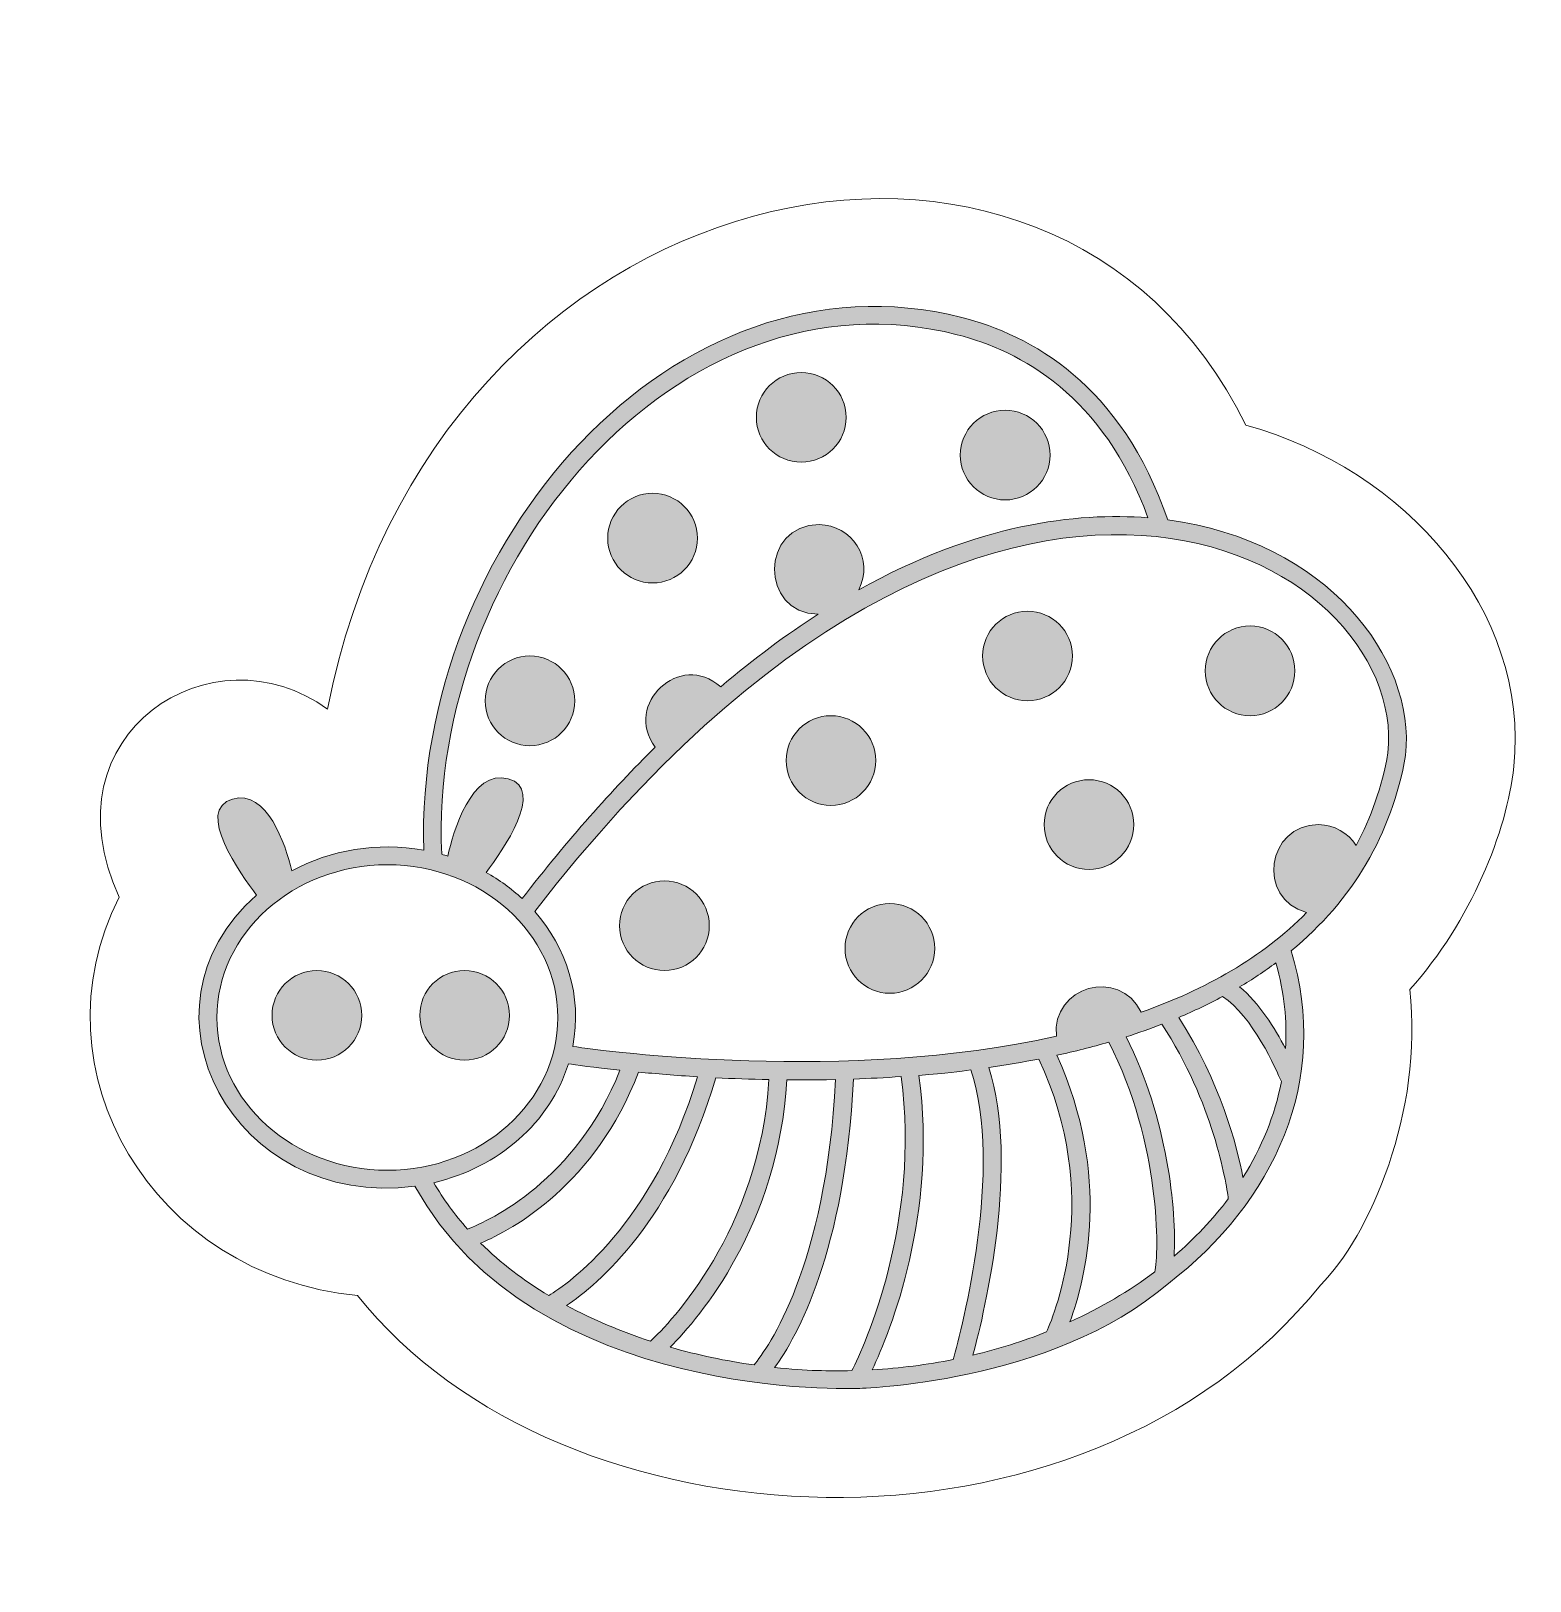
# Model space of a CAD drawing. Header units: inches. Extents: x 16.8 to 30.5, y -15.4 to -9.4.
# Drawn here: x 26.861 to 28.612, y -13.365 to -11.555 of the extents above; entities that cross this region are included whole.
import ezdxf

# ---------------------------------------------------------------- set-up
doc = ezdxf.new("R2010")
doc.units = ezdxf.units.IN
doc.header["$MEASUREMENT"] = 0
doc.layers.add('_U+0421_U+043B_U+043E_U+0439 1', color=7, linetype='Continuous')

msp = doc.modelspace()

# ---------------------------------------------------------------- hatches: boundary and pattern name
at = {"layer": '_U+0421_U+043B_U+043E_U+0439 1', "true_color": 0xffffff}
h = msp.add_hatch(color=7, dxfattribs=at)
h.dxf.hatch_style = 2
edge = h.paths.add_edge_path()
edge.add_spline(control_points=[(28.1885, -12.1263), (28.1346, -11.9679), (28.0282, -11.9102), (27.9479, -11.8898), (27.6103, -11.8043), (27.309, -12.1571), (27.3197, -12.512), (27.2648, -12.5022), (27.211, -12.5117), (27.1657, -12.536), (27.158, -12.5047), (27.137, -12.4411), (27.0966, -12.4522), (27.0517, -12.4645), (27.1063, -12.5406), (27.1246, -12.5643), (26.9722, -12.6978), (27.0977, -12.9324), (27.3094, -12.9042), (27.4489, -13.1574), (27.8275, -13.1403), (27.826, -13.1405), (27.8275, -13.1403), (28.0514, -13.1364), (28.1895, -13.0178), (28.3127, -12.9231), (28.3793, -12.7798), (28.3325, -12.6296), (28.4047, -12.5701), (28.4499, -12.4936), (28.4663, -12.4013), (28.4782, -12.2869), (28.3735, -12.1507), (28.1885, -12.1263)], knot_values=[0, 0, 0, 0, 0.013889, 0.013889, 0.013889, 0.027778, 0.027778, 0.027778, 0.041667, 0.041667, 0.041667, 0.055556, 0.055556, 0.055556, 0.069444, 0.069444, 0.069444, 0.083333, 0.083333, 0.083333, 0.097222, 0.097222, 0.097222, 0.111111, 0.111111, 0.111111, 0.125, 0.125, 0.125, 0.138889, 0.138889, 0.138889, 0.152778, 0.152778, 0.152778, 0.152778], degree=3, periodic=0)
edge.add_line((28.1885, -12.1263), (28.1885, -12.1263))
edge = h.paths.add_edge_path()
edge.add_spline(control_points=[(27.9428, -11.91), (28.0165, -11.9287), (28.1137, -11.9813), (28.1654, -12.1238), (28.0821, -12.1172), (27.9659, -12.1308), (27.8278, -12.2078), (27.846, -12.1722), (27.8196, -12.1318), (27.7813, -12.1318), (27.7129, -12.1318), (27.7115, -12.235), (27.7802, -12.2365), (27.7436, -12.26), (27.7056, -12.288), (27.6665, -12.3212), (27.6194, -12.2788), (27.5522, -12.3415), (27.5901, -12.3915), (27.5398, -12.4413), (27.4879, -12.4998), (27.4346, -12.5685), (27.4221, -12.5568), (27.4079, -12.5466), (27.3925, -12.538), (27.4125, -12.5118), (27.4618, -12.4405), (27.4185, -12.4286), (27.3751, -12.4167), (27.3541, -12.4911), (27.3478, -12.5189), (27.3455, -12.5181), (27.3431, -12.5173), (27.3407, -12.5167), (27.3248, -12.1824), (27.613, -11.8264), (27.9428, -11.91)], knot_values=[0, 0, 0, 0, 0.013889, 0.013889, 0.013889, 0.027778, 0.027778, 0.027778, 0.041667, 0.041667, 0.041667, 0.055556, 0.055556, 0.055556, 0.069444, 0.069444, 0.069444, 0.083333, 0.083333, 0.083333, 0.097222, 0.097222, 0.097222, 0.111111, 0.111111, 0.111111, 0.125, 0.125, 0.125, 0.138889, 0.138889, 0.138889, 0.152778, 0.152778, 0.152778, 0.166667, 0.166667, 0.166667, 0.166667], degree=3, periodic=0)
edge.add_line((27.9428, -11.91), (27.9428, -11.91))
edge = h.paths.add_edge_path()
edge.add_spline(control_points=[(27.0782, -12.7074), (27.0782, -12.609), (27.1675, -12.529), (27.2773, -12.529), (27.387, -12.529), (27.4763, -12.609), (27.4763, -12.7074), (27.4763, -12.8057), (27.387, -12.8857), (27.2773, -12.8857), (27.1675, -12.8857), (27.0782, -12.8057), (27.0782, -12.7074)], knot_values=[0, 0, 0, 0, 0.013889, 0.013889, 0.013889, 0.027778, 0.027778, 0.027778, 0.041667, 0.041667, 0.041667, 0.055556, 0.055556, 0.055556, 0.055556], degree=3, periodic=0)
edge.add_line((27.0782, -12.7074), (27.0782, -12.7074))
edge = h.paths.add_edge_path()
edge.add_spline(control_points=[(27.4887, -12.7614), (27.4966, -12.7626), (27.5176, -12.7656), (27.5489, -12.7689), (27.4975, -12.8976), (27.3972, -12.9442), (27.3709, -12.9544), (27.3559, -12.9377), (27.3427, -12.9196), (27.3314, -12.9002), (27.4073, -12.8827), (27.4675, -12.8295), (27.4887, -12.7614)], knot_values=[0, 0, 0, 0, 0.013889, 0.013889, 0.013889, 0.027778, 0.027778, 0.027778, 0.041667, 0.041667, 0.041667, 0.055556, 0.055556, 0.055556, 0.055556], degree=3, periodic=0)
edge.add_line((27.4887, -12.7614), (27.4887, -12.7614))
edge = h.paths.add_edge_path()
edge.add_spline(control_points=[(27.6074, -13.0923), (27.6427, -13.057), (27.7337, -12.9498), (27.7438, -12.7802), (27.7568, -12.7803), (27.7696, -12.7805), (27.8007, -12.7798), (27.7896, -12.9988), (27.7212, -13.0938), (27.7054, -13.113), (27.6727, -13.1085), (27.6398, -13.1015), (27.6074, -13.0923)], knot_values=[0, 0, 0, 0, 0.013889, 0.013889, 0.013889, 0.027778, 0.027778, 0.027778, 0.041667, 0.041667, 0.041667, 0.055556, 0.055556, 0.055556, 0.055556], degree=3, periodic=0)
edge.add_line((27.6074, -13.0923), (27.6074, -13.0923))
edge = h.paths.add_edge_path()
edge.add_spline(control_points=[(27.5846, -13.0853), (27.5505, -13.0742), (27.5175, -13.0603), (27.4865, -13.0436), (27.5231, -13.0191), (27.6116, -12.9447), (27.6609, -12.7777), (27.6805, -12.7787), (27.7012, -12.7794), (27.7229, -12.7798), (27.712, -12.9565), (27.6067, -13.0645), (27.5846, -13.0853)], knot_values=[0, 0, 0, 0, 0.013889, 0.013889, 0.013889, 0.027778, 0.027778, 0.027778, 0.041667, 0.041667, 0.041667, 0.055556, 0.055556, 0.055556, 0.055556], degree=3, periodic=0)
edge.add_line((27.5846, -13.0853), (27.5846, -13.0853))
edge = h.paths.add_edge_path()
edge.add_spline(control_points=[(27.4657, -13.032), (27.4365, -13.0144), (27.4097, -12.994), (27.3862, -12.9708), (27.4241, -12.9548), (27.5204, -12.9025), (27.5705, -12.7711), (27.5907, -12.773), (27.614, -12.7749), (27.6395, -12.7765), (27.5868, -12.9503), (27.4885, -13.0183), (27.4657, -13.032)], knot_values=[0, 0, 0, 0, 0.013889, 0.013889, 0.013889, 0.027778, 0.027778, 0.027778, 0.041667, 0.041667, 0.041667, 0.055556, 0.055556, 0.055556, 0.055556], degree=3, periodic=0)
edge.add_line((27.4657, -13.032), (27.4657, -13.032))
edge = h.paths.add_edge_path()
edge.add_spline(control_points=[(27.7295, -13.116), (27.7553, -13.0805), (27.8117, -12.9807), (27.8216, -12.7792), (27.8399, -12.7786), (27.8584, -12.7776), (27.8772, -12.7763), (27.9003, -12.9467), (27.8341, -13.0909), (27.8197, -13.1197), (27.7932, -13.1203), (27.767, -13.12), (27.7295, -13.116)], knot_values=[0, 0, 0, 0, 0.013889, 0.013889, 0.013889, 0.027778, 0.027778, 0.027778, 0.041667, 0.041667, 0.041667, 0.055556, 0.055556, 0.055556, 0.055556], degree=3, periodic=0)
edge.add_line((27.7295, -13.116), (27.7295, -13.116))
edge = h.paths.add_edge_path()
edge.add_spline(control_points=[(28.1196, -12.7361), (28.1808, -12.8545), (28.1783, -12.9838), (28.1734, -13.0043), (28.1436, -13.0267), (28.1104, -13.0464), (28.0742, -13.0629), (28.0928, -13.0128), (28.123, -12.8923), (28.0591, -12.7514), (28.08, -12.7469), (28.1002, -12.7418), (28.1196, -12.7361)], knot_values=[0, 0, 0, 0, 0.013889, 0.013889, 0.013889, 0.027778, 0.027778, 0.027778, 0.041667, 0.041667, 0.041667, 0.055556, 0.055556, 0.055556, 0.055556], degree=3, periodic=0)
edge.add_line((28.1196, -12.7361), (28.1196, -12.7361))
edge = h.paths.add_edge_path()
edge.add_spline(control_points=[(28.0381, -12.7558), (28.1125, -12.9153), (28.0575, -13.0513), (28.0469, -13.0745), (28.0196, -13.0854), (27.9909, -13.0945), (27.9611, -13.1016), (27.9756, -13.0476), (28.0153, -12.879), (27.9797, -12.7657), (27.9998, -12.7628), (28.0193, -12.7595), (28.0381, -12.7558)], knot_values=[0, 0, 0, 0, 0.013889, 0.013889, 0.013889, 0.027778, 0.027778, 0.027778, 0.041667, 0.041667, 0.041667, 0.055556, 0.055556, 0.055556, 0.055556], degree=3, periodic=0)
edge.add_line((28.0381, -12.7558), (28.0381, -12.7558))
edge = h.paths.add_edge_path()
edge.add_spline(control_points=[(27.9587, -12.7686), (27.9969, -12.8836), (27.9481, -13.0709), (27.9381, -13.1067), (27.9075, -13.1128), (27.8758, -13.1169), (27.8434, -13.1188), (27.865, -13.073), (27.9197, -12.9372), (27.898, -12.7749), (27.931, -12.7722), (27.9455, -12.7703), (27.9587, -12.7686)], knot_values=[0, 0, 0, 0, 0.013889, 0.013889, 0.013889, 0.027778, 0.027778, 0.027778, 0.041667, 0.041667, 0.041667, 0.055556, 0.055556, 0.055556, 0.055556], degree=3, periodic=0)
edge.add_line((27.9587, -12.7686), (27.9587, -12.7686))
edge = h.paths.add_edge_path()
edge.add_spline(control_points=[(28.1959, -12.986), (28.1992, -12.9326), (28.188, -12.8249), (28.1399, -12.7299), (28.1543, -12.7253), (28.1682, -12.7204), (28.1816, -12.7152), (28.2418, -12.8068), (28.2567, -12.8992), (28.2592, -12.9189), (28.2412, -12.943), (28.22, -12.9654), (28.1959, -12.986)], knot_values=[0, 0, 0, 0, 0.013889, 0.013889, 0.013889, 0.027778, 0.027778, 0.027778, 0.041667, 0.041667, 0.041667, 0.055556, 0.055556, 0.055556, 0.055556], degree=3, periodic=0)
edge.add_line((28.1959, -12.986), (28.1959, -12.986))
edge = h.paths.add_edge_path()
edge.add_spline(control_points=[(28.2525, -12.6829), (28.2874, -12.7049), (28.3155, -12.7686), (28.3212, -12.7822), (28.3136, -12.8217), (28.2983, -12.8593), (28.2764, -12.8942), (28.2691, -12.856), (28.2498, -12.7824), (28.2013, -12.7073), (28.2192, -12.6997), (28.2363, -12.6916), (28.2525, -12.6829)], knot_values=[0, 0, 0, 0, 0.013889, 0.013889, 0.013889, 0.027778, 0.027778, 0.027778, 0.041667, 0.041667, 0.041667, 0.055556, 0.055556, 0.055556, 0.055556], degree=3, periodic=0)
edge.add_line((28.2525, -12.6829), (28.2525, -12.6829))
edge = h.paths.add_edge_path()
edge.add_spline(control_points=[(28.326, -12.7436), (28.3138, -12.7201), (28.2951, -12.69), (28.2724, -12.6716), (28.2874, -12.6628), (28.3015, -12.6533), (28.3149, -12.6434), (28.325, -12.679), (28.3279, -12.7116), (28.326, -12.7436)], knot_values=[0, 0, 0, 0, 0.013889, 0.013889, 0.013889, 0.027778, 0.027778, 0.027778, 0.041667, 0.041667, 0.041667, 0.041667], degree=3, periodic=0)
edge.add_line((28.326, -12.7436), (28.326, -12.7436))
edge = h.paths.add_edge_path()
edge.add_spline(control_points=[(28.4457, -12.3984), (28.4385, -12.4386), (28.4258, -12.4743), (28.4086, -12.5063), (28.3993, -12.4918), (28.3831, -12.4821), (28.3646, -12.4821), (28.3041, -12.4821), (28.2919, -12.5685), (28.3507, -12.5847), (28.2992, -12.6374), (28.2319, -12.6748), (28.1575, -12.7012), (28.132, -12.6485), (28.0525, -12.671), (28.0585, -12.7293), (27.8126, -12.7839), (27.5351, -12.7471), (27.4938, -12.7411), (27.5051, -12.6815), (27.4864, -12.6258), (27.4493, -12.5836), (27.9862, -11.8892), (28.4696, -12.1683), (28.4457, -12.3984)], knot_values=[0, 0, 0, 0, 0.013889, 0.013889, 0.013889, 0.027778, 0.027778, 0.027778, 0.041667, 0.041667, 0.041667, 0.055556, 0.055556, 0.055556, 0.069444, 0.069444, 0.069444, 0.083333, 0.083333, 0.083333, 0.097222, 0.097222, 0.097222, 0.111111, 0.111111, 0.111111, 0.111111], degree=3, periodic=0)
edge.add_line((28.4457, -12.3984), (28.4457, -12.3984))
edge = h.paths.add_edge_path()
edge.add_spline(control_points=[(28.0772, -12.2851), (28.0772, -12.3141), (28.0537, -12.3375), (28.0248, -12.3375), (27.9959, -12.3375), (27.9724, -12.3141), (27.9724, -12.2851), (27.9724, -12.2562), (27.9959, -12.2328), (28.0248, -12.2328), (28.0537, -12.2328), (28.0772, -12.2562), (28.0772, -12.2851)], knot_values=[0, 0, 0, 0, 0.013889, 0.013889, 0.013889, 0.027778, 0.027778, 0.027778, 0.041667, 0.041667, 0.041667, 0.055556, 0.055556, 0.055556, 0.055556], degree=3, periodic=0)
edge.add_line((28.0772, -12.2851), (28.0772, -12.2851))
edge = h.paths.add_edge_path()
edge.add_spline(control_points=[(27.8476, -12.4072), (27.8476, -12.4362), (27.8242, -12.4596), (27.7952, -12.4596), (27.7663, -12.4596), (27.7429, -12.4362), (27.7429, -12.4072), (27.7429, -12.3783), (27.7663, -12.3549), (27.7952, -12.3549), (27.8242, -12.3549), (27.8476, -12.3783), (27.8476, -12.4072)], knot_values=[0, 0, 0, 0, 0.013889, 0.013889, 0.013889, 0.027778, 0.027778, 0.027778, 0.041667, 0.041667, 0.041667, 0.055556, 0.055556, 0.055556, 0.055556], degree=3, periodic=0)
edge.add_line((27.8476, -12.4072), (27.8476, -12.4072))
edge = h.paths.add_edge_path()
edge.add_spline(control_points=[(27.6009, -12.5477), (27.6298, -12.5477), (27.6532, -12.5712), (27.6532, -12.6001), (27.6532, -12.629), (27.6298, -12.6525), (27.6009, -12.6525), (27.5719, -12.6525), (27.5485, -12.629), (27.5485, -12.6001), (27.5485, -12.5712), (27.5719, -12.5477), (27.6009, -12.5477)], knot_values=[0, 0, 0, 0, 0.013889, 0.013889, 0.013889, 0.027778, 0.027778, 0.027778, 0.041667, 0.041667, 0.041667, 0.055556, 0.055556, 0.055556, 0.055556], degree=3, periodic=0)
edge.add_line((27.6009, -12.5477), (27.6009, -12.5477))
edge = h.paths.add_edge_path()
edge.add_spline(control_points=[(28.0966, -12.4297), (28.1255, -12.4297), (28.1489, -12.4531), (28.1489, -12.4821), (28.1489, -12.511), (28.1255, -12.5344), (28.0966, -12.5344), (28.0676, -12.5344), (28.0442, -12.511), (28.0442, -12.4821), (28.0442, -12.4531), (28.0676, -12.4297), (28.0966, -12.4297)], knot_values=[0, 0, 0, 0, 0.013889, 0.013889, 0.013889, 0.027778, 0.027778, 0.027778, 0.041667, 0.041667, 0.041667, 0.055556, 0.055556, 0.055556, 0.055556], degree=3, periodic=0)
edge.add_line((28.0966, -12.4297), (28.0966, -12.4297))
edge = h.paths.add_edge_path()
edge.add_spline(control_points=[(27.864, -12.5742), (27.893, -12.5742), (27.9164, -12.5977), (27.9164, -12.6266), (27.9164, -12.6555), (27.893, -12.679), (27.864, -12.679), (27.8351, -12.679), (27.8117, -12.6555), (27.8117, -12.6266), (27.8117, -12.5977), (27.8351, -12.5742), (27.864, -12.5742)], knot_values=[0, 0, 0, 0, 0.013889, 0.013889, 0.013889, 0.027778, 0.027778, 0.027778, 0.041667, 0.041667, 0.041667, 0.055556, 0.055556, 0.055556, 0.055556], degree=3, periodic=0)
edge.add_line((27.864, -12.5742), (27.864, -12.5742))
edge = h.paths.add_edge_path()
edge.add_spline(control_points=[(27.4437, -12.3899), (27.4148, -12.3899), (27.3914, -12.3664), (27.3914, -12.3375), (27.3914, -12.3086), (27.4148, -12.2851), (27.4437, -12.2851), (27.4727, -12.2851), (27.4961, -12.3086), (27.4961, -12.3375), (27.4961, -12.3664), (27.4727, -12.3899), (27.4437, -12.3899)], knot_values=[0, 0, 0, 0, 0.013889, 0.013889, 0.013889, 0.027778, 0.027778, 0.027778, 0.041667, 0.041667, 0.041667, 0.055556, 0.055556, 0.055556, 0.055556], degree=3, periodic=0)
edge.add_line((27.4437, -12.3899), (27.4437, -12.3899))
edge = h.paths.add_edge_path()
edge.add_spline(control_points=[(27.587, -12.1999), (27.5581, -12.1999), (27.5346, -12.1765), (27.5346, -12.1475), (27.5346, -12.1186), (27.5581, -12.0952), (27.587, -12.0952), (27.6159, -12.0952), (27.6394, -12.1186), (27.6394, -12.1475), (27.6394, -12.1765), (27.6159, -12.1999), (27.587, -12.1999)], knot_values=[0, 0, 0, 0, 0.013889, 0.013889, 0.013889, 0.027778, 0.027778, 0.027778, 0.041667, 0.041667, 0.041667, 0.055556, 0.055556, 0.055556, 0.055556], degree=3, periodic=0)
edge.add_line((27.587, -12.1999), (27.587, -12.1999))
edge = h.paths.add_edge_path()
edge.add_spline(control_points=[(27.7606, -12.0588), (27.7316, -12.0588), (27.7082, -12.0354), (27.7082, -12.0065), (27.7082, -11.9775), (27.7316, -11.9541), (27.7606, -11.9541), (27.7895, -11.9541), (27.813, -11.9775), (27.813, -12.0065), (27.813, -12.0354), (27.7895, -12.0588), (27.7606, -12.0588)], knot_values=[0, 0, 0, 0, 0.013889, 0.013889, 0.013889, 0.027778, 0.027778, 0.027778, 0.041667, 0.041667, 0.041667, 0.055556, 0.055556, 0.055556, 0.055556], degree=3, periodic=0)
edge.add_line((27.7606, -12.0588), (27.7606, -12.0588))
edge = h.paths.add_edge_path()
edge.add_spline(control_points=[(27.9987, -12.1029), (27.9697, -12.1029), (27.9463, -12.0794), (27.9463, -12.0505), (27.9463, -12.0216), (27.9697, -11.9981), (27.9987, -11.9981), (28.0276, -11.9981), (28.0511, -12.0216), (28.0511, -12.0505), (28.0511, -12.0794), (28.0276, -12.1029), (27.9987, -12.1029)], knot_values=[0, 0, 0, 0, 0.013889, 0.013889, 0.013889, 0.027778, 0.027778, 0.027778, 0.041667, 0.041667, 0.041667, 0.055556, 0.055556, 0.055556, 0.055556], degree=3, periodic=0)
edge.add_line((27.9987, -12.1029), (27.9987, -12.1029))
edge = h.paths.add_edge_path()
edge.add_spline(control_points=[(27.3674, -12.6525), (27.3964, -12.6525), (27.4198, -12.6759), (27.4198, -12.7048), (27.4198, -12.7338), (27.3964, -12.7572), (27.3674, -12.7572), (27.3385, -12.7572), (27.3151, -12.7338), (27.3151, -12.7048), (27.3151, -12.6759), (27.3385, -12.6525), (27.3674, -12.6525)], knot_values=[0, 0, 0, 0, 0.013889, 0.013889, 0.013889, 0.027778, 0.027778, 0.027778, 0.041667, 0.041667, 0.041667, 0.055556, 0.055556, 0.055556, 0.055556], degree=3, periodic=0)
edge.add_line((27.3674, -12.6525), (27.3674, -12.6525))
edge = h.paths.add_edge_path()
edge.add_spline(control_points=[(27.1949, -12.6525), (27.2239, -12.6525), (27.2473, -12.6759), (27.2473, -12.7048), (27.2473, -12.7338), (27.2239, -12.7572), (27.1949, -12.7572), (27.166, -12.7572), (27.1426, -12.7338), (27.1426, -12.7048), (27.1426, -12.6759), (27.166, -12.6525), (27.1949, -12.6525)], knot_values=[0, 0, 0, 0, 0.013889, 0.013889, 0.013889, 0.027778, 0.027778, 0.027778, 0.041667, 0.041667, 0.041667, 0.055556, 0.055556, 0.055556, 0.055556], degree=3, periodic=0)
edge.add_line((27.1949, -12.6525), (27.1949, -12.6525))
edge = h.paths.add_edge_path()
edge.add_spline(control_points=[(28.2847, -12.2501), (28.3136, -12.2501), (28.337, -12.2736), (28.337, -12.3025), (28.337, -12.3314), (28.3136, -12.3549), (28.2847, -12.3549), (28.2557, -12.3549), (28.2323, -12.3314), (28.2323, -12.3025), (28.2323, -12.2736), (28.2557, -12.2501), (28.2847, -12.2501)], knot_values=[0, 0, 0, 0, 0.013889, 0.013889, 0.013889, 0.027778, 0.027778, 0.027778, 0.041667, 0.041667, 0.041667, 0.055556, 0.055556, 0.055556, 0.055556], degree=3, periodic=0)
edge.add_line((28.2847, -12.2501), (28.2847, -12.2501))

# ---------------------------------------------------------------- linework, layer by layer
at = {"layer": '_U+0421_U+043B_U+043E_U+0439 1', "color": 1, "lineweight": 9, "true_color": 0xff0000}
msp.add_open_spline([(28.2798, -12.0156), (28.0533, -11.5553), (27.33, -11.7145), (27.2074, -12.3474), (27.0745, -12.2493), (26.8752, -12.375), (26.9642, -12.5668), (26.8611, -12.7692), (27.0033, -13.0094), (27.2423, -13.0319), (27.4799, -13.3313), (28.0894, -13.3654), (28.3668, -13.0198), (28.424, -12.9631), (28.4875, -12.8169), (28.4712, -12.6747), (28.5429, -12.5947), (28.5847, -12.4897), (28.5927, -12.4144), (28.6116, -12.2331), (28.4666, -12.0671), (28.2798, -12.0156)], degree=3, knots=[0, 0, 0, 0, 1, 1, 1, 2, 2, 2, 3, 3, 3, 4, 4, 4, 5, 5, 5, 6, 6, 6, 7, 7, 7, 7], dxfattribs=at)
at = {"layer": '_U+0421_U+043B_U+043E_U+0439 1', "lineweight": 0}
for points, knots in [([(28.1885, -12.1263), (28.1346, -11.9679), (28.0282, -11.9102), (27.9479, -11.8898), (27.6103, -11.8043), (27.309, -12.1571), (27.3197, -12.512), (27.2648, -12.5022), (27.211, -12.5117), (27.1657, -12.536), (27.158, -12.5047), (27.137, -12.4411), (27.0966, -12.4522), (27.0517, -12.4645), (27.1063, -12.5406), (27.1246, -12.5643), (26.9722, -12.6978), (27.0977, -12.9324), (27.3094, -12.9042), (27.4489, -13.1574), (27.8275, -13.1403), (27.826, -13.1405), (27.8275, -13.1403), (28.0514, -13.1364), (28.1895, -13.0178), (28.3127, -12.9231), (28.3793, -12.7798), (28.3325, -12.6296), (28.4047, -12.5701), (28.4499, -12.4936), (28.4663, -12.4013), (28.4782, -12.2869), (28.3735, -12.1507), (28.1885, -12.1263)], [0, 0, 0, 0, 1, 1, 1, 2, 2, 2, 3, 3, 3, 4, 4, 4, 5, 5, 5, 6, 6, 6, 7, 7, 7, 8, 8, 8, 9, 9, 9, 10, 10, 10, 11, 11, 11, 11]), ([(27.9428, -11.91), (28.0165, -11.9287), (28.1137, -11.9813), (28.1654, -12.1238), (28.0821, -12.1172), (27.9659, -12.1308), (27.8278, -12.2078), (27.846, -12.1722), (27.8196, -12.1318), (27.7813, -12.1318), (27.7129, -12.1318), (27.7115, -12.235), (27.7802, -12.2365), (27.7436, -12.26), (27.7056, -12.288), (27.6665, -12.3212), (27.6194, -12.2788), (27.5522, -12.3415), (27.5901, -12.3915), (27.5398, -12.4413), (27.4879, -12.4998), (27.4346, -12.5685), (27.4221, -12.5568), (27.4079, -12.5466), (27.3925, -12.538), (27.4125, -12.5118), (27.4618, -12.4405), (27.4185, -12.4286), (27.3751, -12.4167), (27.3541, -12.4911), (27.3478, -12.5189), (27.3455, -12.5181), (27.3431, -12.5173), (27.3407, -12.5167), (27.3248, -12.1824), (27.613, -11.8264), (27.9428, -11.91)], [0, 0, 0, 0, 1, 1, 1, 2, 2, 2, 3, 3, 3, 4, 4, 4, 5, 5, 5, 6, 6, 6, 7, 7, 7, 8, 8, 8, 9, 9, 9, 10, 10, 10, 11, 11, 11, 12, 12, 12, 12]), ([(28.4457, -12.3984), (28.4385, -12.4386), (28.4258, -12.4743), (28.4086, -12.5063), (28.3993, -12.4918), (28.3831, -12.4821), (28.3646, -12.4821), (28.3041, -12.4821), (28.2919, -12.5685), (28.3507, -12.5847), (28.2992, -12.6374), (28.2319, -12.6748), (28.1575, -12.7012), (28.132, -12.6485), (28.0525, -12.671), (28.0585, -12.7293), (27.8126, -12.7839), (27.5351, -12.7471), (27.4938, -12.7411), (27.5051, -12.6815), (27.4864, -12.6258), (27.4493, -12.5836), (27.9862, -11.8892), (28.4696, -12.1683), (28.4457, -12.3984)], [0, 0, 0, 0, 1, 1, 1, 2, 2, 2, 3, 3, 3, 4, 4, 4, 5, 5, 5, 6, 6, 6, 7, 7, 7, 8, 8, 8, 8]), ([(27.7606, -12.0588), (27.7316, -12.0588), (27.7082, -12.0354), (27.7082, -12.0065), (27.7082, -11.9775), (27.7316, -11.9541), (27.7606, -11.9541), (27.7895, -11.9541), (27.813, -11.9775), (27.813, -12.0065), (27.813, -12.0354), (27.7895, -12.0588), (27.7606, -12.0588)], [0, 0, 0, 0, 1, 1, 1, 2, 2, 2, 3, 3, 3, 4, 4, 4, 4]), ([(27.9987, -12.1029), (27.9697, -12.1029), (27.9463, -12.0794), (27.9463, -12.0505), (27.9463, -12.0216), (27.9697, -11.9981), (27.9987, -11.9981), (28.0276, -11.9981), (28.0511, -12.0216), (28.0511, -12.0505), (28.0511, -12.0794), (28.0276, -12.1029), (27.9987, -12.1029)], [0, 0, 0, 0, 1, 1, 1, 2, 2, 2, 3, 3, 3, 4, 4, 4, 4]), ([(27.587, -12.1999), (27.5581, -12.1999), (27.5346, -12.1765), (27.5346, -12.1475), (27.5346, -12.1186), (27.5581, -12.0952), (27.587, -12.0952), (27.6159, -12.0952), (27.6394, -12.1186), (27.6394, -12.1475), (27.6394, -12.1765), (27.6159, -12.1999), (27.587, -12.1999)], [0, 0, 0, 0, 1, 1, 1, 2, 2, 2, 3, 3, 3, 4, 4, 4, 4]), ([(28.0772, -12.2851), (28.0772, -12.3141), (28.0537, -12.3375), (28.0248, -12.3375), (27.9959, -12.3375), (27.9724, -12.3141), (27.9724, -12.2851), (27.9724, -12.2562), (27.9959, -12.2328), (28.0248, -12.2328), (28.0537, -12.2328), (28.0772, -12.2562), (28.0772, -12.2851)], [0, 0, 0, 0, 1, 1, 1, 2, 2, 2, 3, 3, 3, 4, 4, 4, 4]), ([(28.2847, -12.2501), (28.3136, -12.2501), (28.337, -12.2736), (28.337, -12.3025), (28.337, -12.3314), (28.3136, -12.3549), (28.2847, -12.3549), (28.2557, -12.3549), (28.2323, -12.3314), (28.2323, -12.3025), (28.2323, -12.2736), (28.2557, -12.2501), (28.2847, -12.2501)], [0, 0, 0, 0, 1, 1, 1, 2, 2, 2, 3, 3, 3, 4, 4, 4, 4]), ([(27.4437, -12.3899), (27.4148, -12.3899), (27.3914, -12.3664), (27.3914, -12.3375), (27.3914, -12.3086), (27.4148, -12.2851), (27.4437, -12.2851), (27.4727, -12.2851), (27.4961, -12.3086), (27.4961, -12.3375), (27.4961, -12.3664), (27.4727, -12.3899), (27.4437, -12.3899)], [0, 0, 0, 0, 1, 1, 1, 2, 2, 2, 3, 3, 3, 4, 4, 4, 4]), ([(27.8476, -12.4072), (27.8476, -12.4362), (27.8242, -12.4596), (27.7952, -12.4596), (27.7663, -12.4596), (27.7429, -12.4362), (27.7429, -12.4072), (27.7429, -12.3783), (27.7663, -12.3549), (27.7952, -12.3549), (27.8242, -12.3549), (27.8476, -12.3783), (27.8476, -12.4072)], [0, 0, 0, 0, 1, 1, 1, 2, 2, 2, 3, 3, 3, 4, 4, 4, 4]), ([(28.0966, -12.4297), (28.1255, -12.4297), (28.1489, -12.4531), (28.1489, -12.4821), (28.1489, -12.511), (28.1255, -12.5344), (28.0966, -12.5344), (28.0676, -12.5344), (28.0442, -12.511), (28.0442, -12.4821), (28.0442, -12.4531), (28.0676, -12.4297), (28.0966, -12.4297)], [0, 0, 0, 0, 1, 1, 1, 2, 2, 2, 3, 3, 3, 4, 4, 4, 4]), ([(27.0782, -12.7074), (27.0782, -12.609), (27.1675, -12.529), (27.2773, -12.529), (27.387, -12.529), (27.4763, -12.609), (27.4763, -12.7074), (27.4763, -12.8057), (27.387, -12.8857), (27.2773, -12.8857), (27.1675, -12.8857), (27.0782, -12.8057), (27.0782, -12.7074)], [0, 0, 0, 0, 1, 1, 1, 2, 2, 2, 3, 3, 3, 4, 4, 4, 4]), ([(27.6009, -12.5477), (27.6298, -12.5477), (27.6532, -12.5712), (27.6532, -12.6001), (27.6532, -12.629), (27.6298, -12.6525), (27.6009, -12.6525), (27.5719, -12.6525), (27.5485, -12.629), (27.5485, -12.6001), (27.5485, -12.5712), (27.5719, -12.5477), (27.6009, -12.5477)], [0, 0, 0, 0, 1, 1, 1, 2, 2, 2, 3, 3, 3, 4, 4, 4, 4]), ([(27.864, -12.5742), (27.893, -12.5742), (27.9164, -12.5977), (27.9164, -12.6266), (27.9164, -12.6555), (27.893, -12.679), (27.864, -12.679), (27.8351, -12.679), (27.8117, -12.6555), (27.8117, -12.6266), (27.8117, -12.5977), (27.8351, -12.5742), (27.864, -12.5742)], [0, 0, 0, 0, 1, 1, 1, 2, 2, 2, 3, 3, 3, 4, 4, 4, 4]), ([(28.326, -12.7436), (28.3138, -12.7201), (28.2951, -12.69), (28.2724, -12.6716), (28.2874, -12.6628), (28.3015, -12.6533), (28.3149, -12.6434), (28.325, -12.679), (28.3279, -12.7116), (28.326, -12.7436)], [0, 0, 0, 0, 1, 1, 1, 2, 2, 2, 3, 3, 3, 3]), ([(27.1949, -12.6525), (27.2239, -12.6525), (27.2473, -12.6759), (27.2473, -12.7048), (27.2473, -12.7338), (27.2239, -12.7572), (27.1949, -12.7572), (27.166, -12.7572), (27.1426, -12.7338), (27.1426, -12.7048), (27.1426, -12.6759), (27.166, -12.6525), (27.1949, -12.6525)], [0, 0, 0, 0, 1, 1, 1, 2, 2, 2, 3, 3, 3, 4, 4, 4, 4]), ([(27.3674, -12.6525), (27.3964, -12.6525), (27.4198, -12.6759), (27.4198, -12.7048), (27.4198, -12.7338), (27.3964, -12.7572), (27.3674, -12.7572), (27.3385, -12.7572), (27.3151, -12.7338), (27.3151, -12.7048), (27.3151, -12.6759), (27.3385, -12.6525), (27.3674, -12.6525)], [0, 0, 0, 0, 1, 1, 1, 2, 2, 2, 3, 3, 3, 4, 4, 4, 4]), ([(28.2525, -12.6829), (28.2874, -12.7049), (28.3155, -12.7686), (28.3212, -12.7822), (28.3136, -12.8217), (28.2983, -12.8593), (28.2764, -12.8942), (28.2691, -12.856), (28.2498, -12.7824), (28.2013, -12.7073), (28.2192, -12.6997), (28.2363, -12.6916), (28.2525, -12.6829)], [0, 0, 0, 0, 1, 1, 1, 2, 2, 2, 3, 3, 3, 4, 4, 4, 4]), ([(28.1959, -12.986), (28.1992, -12.9326), (28.188, -12.8249), (28.1399, -12.7299), (28.1543, -12.7253), (28.1682, -12.7204), (28.1816, -12.7152), (28.2418, -12.8068), (28.2567, -12.8992), (28.2592, -12.9189), (28.2412, -12.943), (28.22, -12.9654), (28.1959, -12.986)], [0, 0, 0, 0, 1, 1, 1, 2, 2, 2, 3, 3, 3, 4, 4, 4, 4]), ([(28.1196, -12.7361), (28.1808, -12.8545), (28.1783, -12.9838), (28.1734, -13.0043), (28.1436, -13.0267), (28.1104, -13.0464), (28.0742, -13.0629), (28.0928, -13.0128), (28.123, -12.8923), (28.0591, -12.7514), (28.08, -12.7469), (28.1002, -12.7418), (28.1196, -12.7361)], [0, 0, 0, 0, 1, 1, 1, 2, 2, 2, 3, 3, 3, 4, 4, 4, 4]), ([(28.0381, -12.7558), (28.1125, -12.9153), (28.0575, -13.0513), (28.0469, -13.0745), (28.0196, -13.0854), (27.9909, -13.0945), (27.9611, -13.1016), (27.9756, -13.0476), (28.0153, -12.879), (27.9797, -12.7657), (27.9998, -12.7628), (28.0193, -12.7595), (28.0381, -12.7558)], [0, 0, 0, 0, 1, 1, 1, 2, 2, 2, 3, 3, 3, 4, 4, 4, 4]), ([(27.4887, -12.7614), (27.4966, -12.7626), (27.5176, -12.7656), (27.5489, -12.7689), (27.4975, -12.8976), (27.3972, -12.9442), (27.3709, -12.9544), (27.3559, -12.9377), (27.3427, -12.9196), (27.3314, -12.9002), (27.4073, -12.8827), (27.4675, -12.8295), (27.4887, -12.7614)], [0, 0, 0, 0, 1, 1, 1, 2, 2, 2, 3, 3, 3, 4, 4, 4, 4]), ([(27.4657, -13.032), (27.4365, -13.0144), (27.4097, -12.994), (27.3862, -12.9708), (27.4241, -12.9548), (27.5204, -12.9025), (27.5705, -12.7711), (27.5907, -12.773), (27.614, -12.7749), (27.6395, -12.7765), (27.5868, -12.9503), (27.4885, -13.0183), (27.4657, -13.032)], [0, 0, 0, 0, 1, 1, 1, 2, 2, 2, 3, 3, 3, 4, 4, 4, 4]), ([(27.5846, -13.0853), (27.5505, -13.0742), (27.5175, -13.0603), (27.4865, -13.0436), (27.5231, -13.0191), (27.6116, -12.9447), (27.6609, -12.7777), (27.6805, -12.7787), (27.7012, -12.7794), (27.7229, -12.7798), (27.712, -12.9565), (27.6067, -13.0645), (27.5846, -13.0853)], [0, 0, 0, 0, 1, 1, 1, 2, 2, 2, 3, 3, 3, 4, 4, 4, 4]), ([(27.7295, -13.116), (27.7553, -13.0805), (27.8117, -12.9807), (27.8216, -12.7792), (27.8399, -12.7786), (27.8584, -12.7776), (27.8772, -12.7763), (27.9003, -12.9467), (27.8341, -13.0909), (27.8197, -13.1197), (27.7932, -13.1203), (27.767, -13.12), (27.7295, -13.116)], [0, 0, 0, 0, 1, 1, 1, 2, 2, 2, 3, 3, 3, 4, 4, 4, 4]), ([(27.9587, -12.7686), (27.9969, -12.8836), (27.9481, -13.0709), (27.9381, -13.1067), (27.9075, -13.1128), (27.8758, -13.1169), (27.8434, -13.1188), (27.865, -13.073), (27.9197, -12.9372), (27.898, -12.7749), (27.931, -12.7722), (27.9455, -12.7703), (27.9587, -12.7686)], [0, 0, 0, 0, 1, 1, 1, 2, 2, 2, 3, 3, 3, 4, 4, 4, 4]), ([(27.6074, -13.0923), (27.6427, -13.057), (27.7337, -12.9498), (27.7438, -12.7802), (27.7568, -12.7803), (27.7696, -12.7805), (27.8007, -12.7798), (27.7896, -12.9988), (27.7212, -13.0938), (27.7054, -13.113), (27.6727, -13.1085), (27.6398, -13.1015), (27.6074, -13.0923)], [0, 0, 0, 0, 1, 1, 1, 2, 2, 2, 3, 3, 3, 4, 4, 4, 4])]:
    msp.add_open_spline(points, degree=3, knots=knots, dxfattribs=at)

doc.saveas('drawing.dxf')
